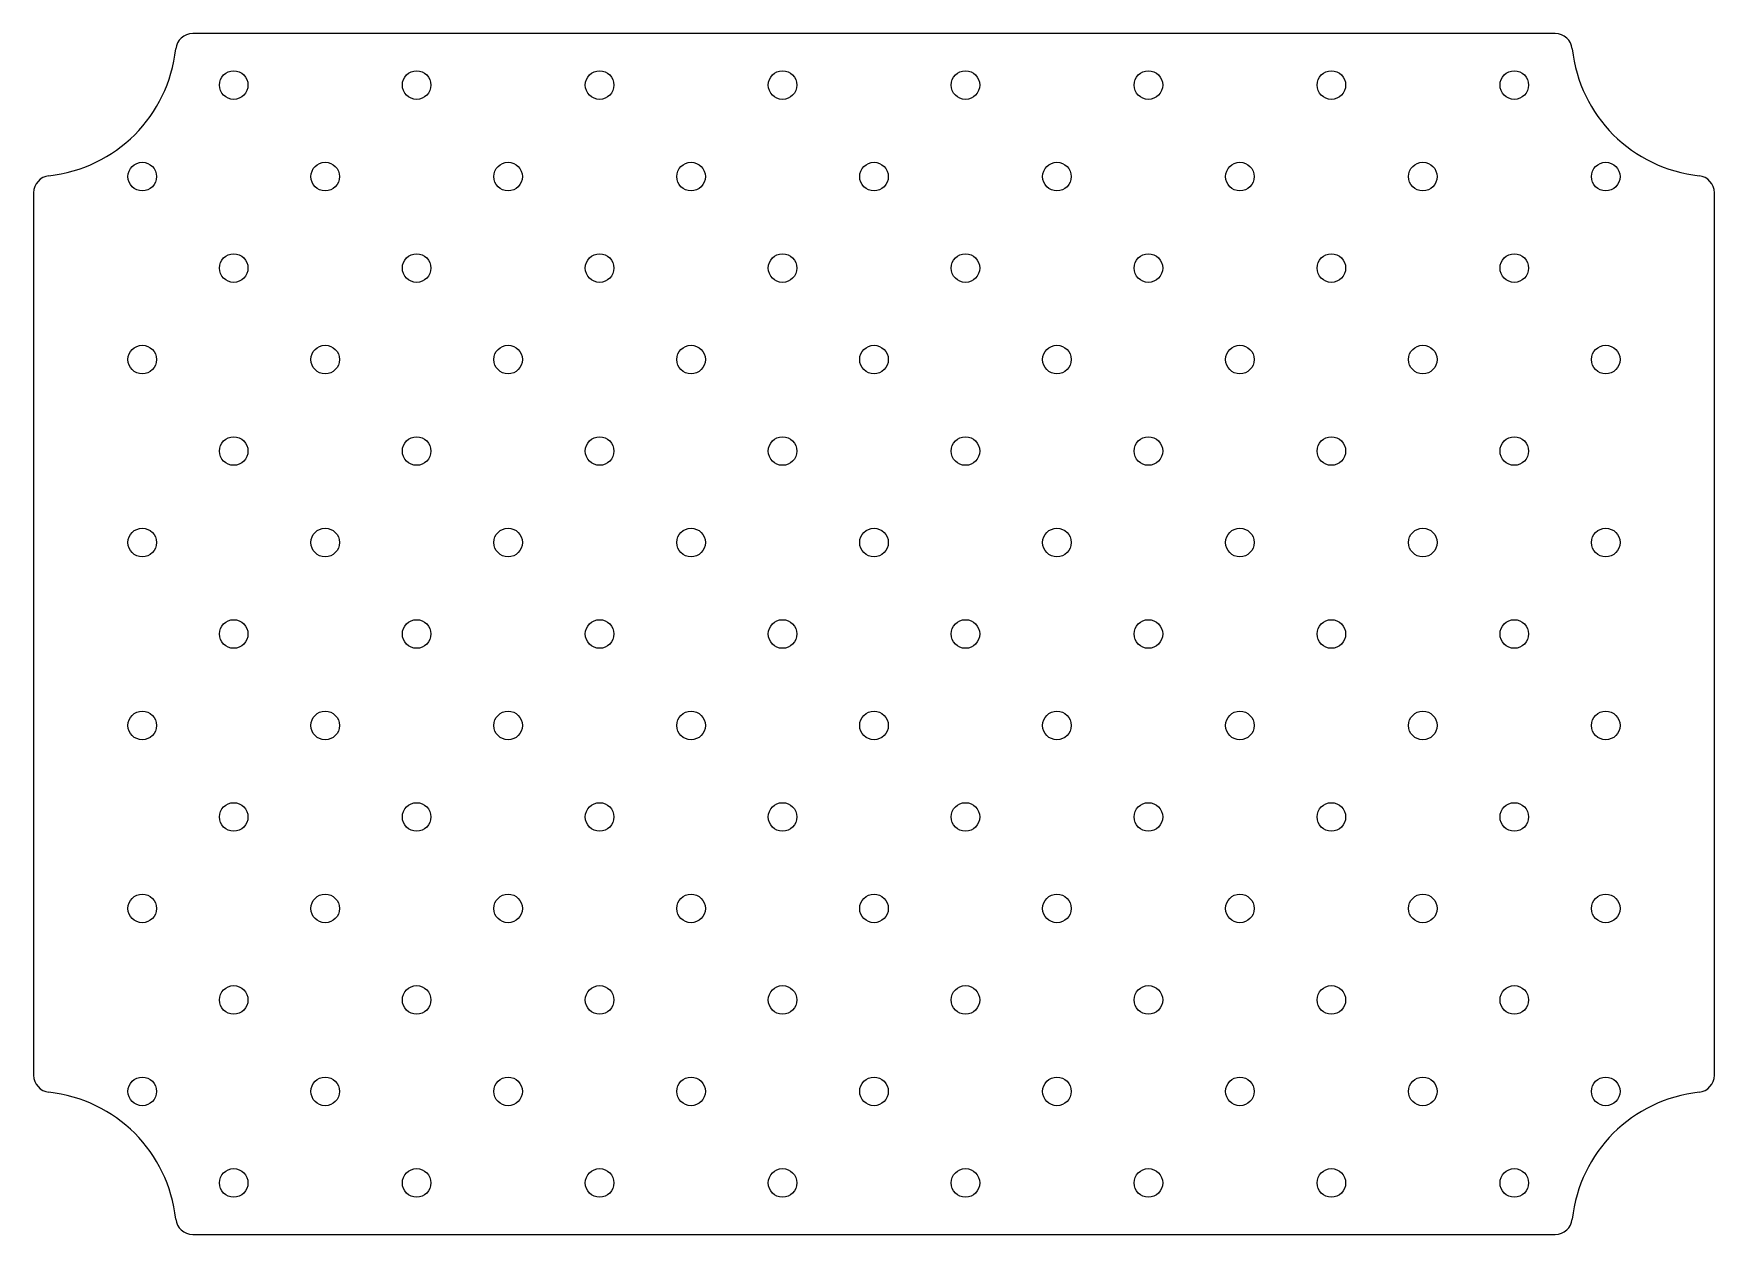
# Model space of a CAD drawing. Header units: millimetres. Extents: x 2 to 296, y 0 to 210.
import ezdxf

# ---------------------------------------------------------------- set-up
doc = ezdxf.new("R2010")
doc.units = ezdxf.units.MM
doc.layers.add('View001', color=7, linetype='CONTINUOUS')

msp = doc.modelspace()

# ---------------------------------------------------------------- linework, layer by layer
at = {"layer": 'View001'}
for p, q in [((267.66, 210), (29.34, 210)), ((1.5, 182.16), (1.5, 27.84)), ((295.5, 27.84), (295.5, 182.16)), ((29.34, 0), (267.66, 0))]:
    msp.add_line(p, q, dxfattribs=at)
for centre in [(36.5, 201), (68.5, 201), (100.5, 201), (132.5, 201), (164.5, 201), (196.5, 201), (228.5, 201), (260.5, 201), (20.5, 185), (52.5, 185), (84.5, 185), (116.5, 185), (148.5, 185), (180.5, 185), (212.5, 185), (244.5, 185), (276.5, 185), (36.5, 169), (68.5, 169), (100.5, 169), (132.5, 169), (164.5, 169), (196.5, 169), (228.5, 169), (260.5, 169), (20.5, 153), (52.5, 153), (84.5, 153), (116.5, 153), (148.5, 153), (180.5, 153), (212.5, 153), (244.5, 153), (276.5, 153), (36.5, 137), (68.5, 137), (100.5, 137), (132.5, 137), (164.5, 137), (196.5, 137), (228.5, 137), (260.5, 137), (20.5, 121), (52.5, 121), (84.5, 121), (116.5, 121), (148.5, 121), (180.5, 121), (212.5, 121), (244.5, 121), (276.5, 121), (36.5, 105), (68.5, 105), (100.5, 105), (132.5, 105), (164.5, 105), (196.5, 105), (228.5, 105), (260.5, 105), (20.5, 89), (52.5, 89), (84.5, 89), (116.5, 89), (148.5, 89), (180.5, 89), (212.5, 89), (244.5, 89), (276.5, 89), (36.5, 73), (68.5, 73), (100.5, 73), (132.5, 73), (164.5, 73), (196.5, 73), (228.5, 73), (260.5, 73), (20.5, 57), (52.5, 57), (84.5, 57), (116.5, 57), (148.5, 57), (180.5, 57), (212.5, 57), (244.5, 57), (276.5, 57), (36.5, 41), (68.5, 41), (100.5, 41), (132.5, 41), (164.5, 41), (196.5, 41), (228.5, 41), (260.5, 41), (20.5, 25), (52.5, 25), (84.5, 25), (116.5, 25), (148.5, 25), (180.5, 25), (212.5, 25), (244.5, 25), (276.5, 25), (36.5, 9), (68.5, 9), (100.5, 9), (132.5, 9), (164.5, 9), (196.5, 9), (228.5, 9), (260.5, 9)]:
    msp.add_circle(centre, 2.5, dxfattribs=at)
for centre, radius, start, end in [((29.34, 207), 3, 90, 173.8494), ((267.66, 207), 3, 6.1506, 90), ((1.5, 210), 25, -83.8494, -6.1506), ((295.5, 210), 25, -173.8494, -96.1506), ((4.5, 182.16), 3, 96.1506, 180), ((292.5, 182.16), 3, 0, 83.8494), ((4.5, 27.84), 3, 180, -96.1506), ((292.5, 27.84), 3, -83.8494, 0), ((1.5, 0), 25, 6.1506, 83.8494), ((295.5, 0), 25, 96.1506, 173.8494), ((29.34, 3), 3, -173.8494, -90), ((267.66, 3), 3, -90, -6.1506)]:
    msp.add_arc(centre, radius, start, end, dxfattribs=at)

doc.saveas('drawing.dxf')
